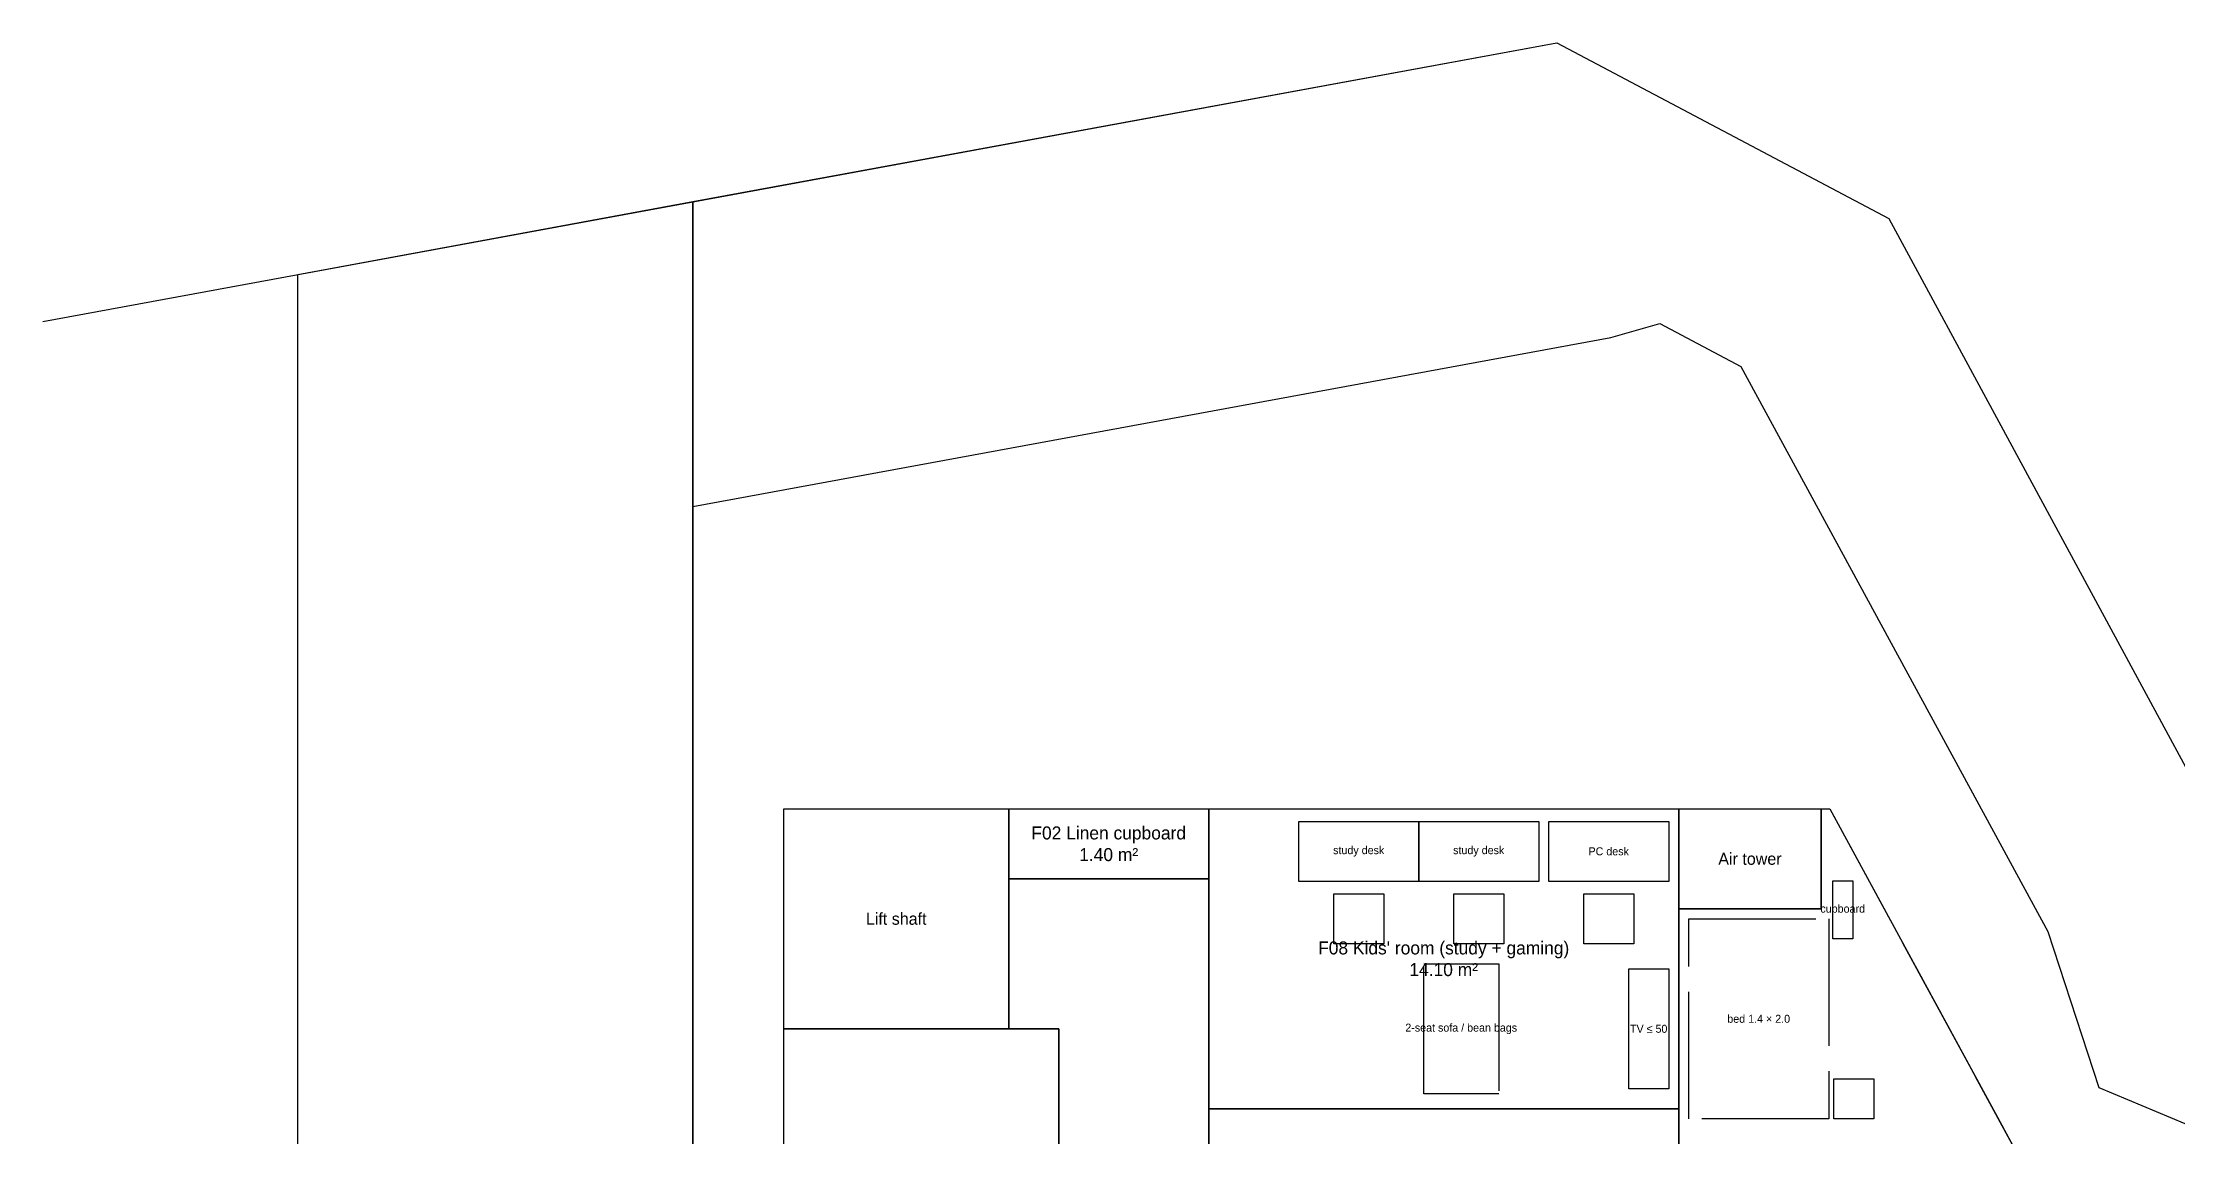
# Model space of a CAD drawing. Header units: metres. Extents: x -6.5 to 30.1, y -47.5 to 1.6.
# Drawn here: x -6.5 to 14.85, y -9.35 to 1.59 of the extents above; entities that cross this region are included whole.
import ezdxf

# ---------------------------------------------------------------- set-up
doc = ezdxf.new("R2010")
doc.units = ezdxf.units.M
doc.linetypes.add('DASHED', pattern=[1.524, 1.27, -0.254])
for name, color, linetype in [('BUILDING-OUTLINE', 1, 'CONTINUOUS'), ('DOORS', 1, 'CONTINUOUS'), ('FURNITURE', 8, 'DASHED'), ('GF-OUTLINE', 8, 'DASHED'), ('OPENINGS', 6, 'CONTINUOUS'), ('ROOM-LABELS', 7, 'CONTINUOUS'), ('ROOMS-CIRC', 9, 'CONTINUOUS'), ('ROOMS-CORE', 252, 'CONTINUOUS'), ('ROOMS-FAMILY', 40, 'CONTINUOUS'), ('ROOMS-SERVICE', 140, 'CONTINUOUS'), ('SITE-DRIVEWAY', 5, 'CONTINUOUS'), ('SITE-ENVELOPE', 3, 'CONTINUOUS'), ('SITE-LAND', 8, 'CONTINUOUS'), ('SITE-LANE', 7, 'CONTINUOUS'), ('WINDOWS', 4, 'CONTINUOUS')]:
    doc.layers.add(name, color=color, linetype=linetype)

msp = doc.modelspace()

# ---------------------------------------------------------------- linework, layer by layer
at = {"layer": 'BUILDING-OUTLINE'}
msp.add_lwpolyline([(0.91, -6.0734), (11.371, -6.0734), (14.221, -11.3184), (14.221, -30.0734), (0.91, -30.0734)], close=True, dxfattribs=at)
at = {"layer": 'DOORS'}
msp.add_line((5.16, -7.9734), (5.16, -8.9734), dxfattribs=at)
at = {"layer": 'FURNITURE'}
for points in [[(6.06, -6.1984), (7.26, -6.1984), (7.26, -6.7984), (6.06, -6.7984)], [(7.26, -6.1984), (8.46, -6.1984), (8.46, -6.7984), (7.26, -6.7984)], [(8.56, -6.1984), (9.76, -6.1984), (9.76, -6.7984), (8.56, -6.7984)], [(11.4, -6.7934), (11.6, -6.7934), (11.6, -7.3734), (11.4, -7.3734)], [(6.41, -6.9234), (6.91, -6.9234), (6.91, -7.4234), (6.41, -7.4234)], [(7.61, -6.9234), (8.11, -6.9234), (8.11, -7.4234), (7.61, -7.4234)], [(8.91, -6.9234), (9.41, -6.9234), (9.41, -7.4234), (8.91, -7.4234)], [(9.96, -7.1734), (11.36, -7.1734), (11.36, -9.1734), (9.96, -9.1734)], [(7.31, -7.6234), (8.06, -7.6234), (8.06, -8.9234), (7.31, -8.9234)], [(9.36, -7.6734), (9.76, -7.6734), (9.76, -8.8734), (9.36, -8.8734)], [(11.41, -8.7734), (11.81, -8.7734), (11.81, -9.1734), (11.41, -9.1734)]]:
    msp.add_lwpolyline(points, close=True, dxfattribs=at)
at = {"layer": 'GF-OUTLINE'}
msp.add_lwpolyline([(0.91, -6.0734), (11.371, -6.0734), (14.221, -11.3184), (14.221, -30.0734), (0.91, -30.0734)], close=True, dxfattribs=at)
at = {"layer": 'OPENINGS'}
for p, q in [((3.36, -6.7734), (4.96, -6.7734)), ((3.16, -6.9734), (3.16, -7.9734)), ((5.16, -9.1734), (5.16, -10.5734))]:
    msp.add_line(p, q, dxfattribs=at)
at = {"layer": 'ROOMS-CIRC'}
msp.add_lwpolyline([(3.16, -6.7734), (5.16, -6.7734), (5.16, -9.0734), (5.16, -12.5734), (6.71, -12.5734), (6.71, -25.3234), (5.16, -25.3234), (5.16, -15.2734), (3.66, -15.2734), (3.66, -13.9734), (3.66, -8.2734), (3.16, -8.2734)], close=True, dxfattribs=at)
at = {"layer": 'ROOMS-CORE'}
for points in [[(0.91, -6.0734), (3.16, -6.0734), (3.16, -8.2734), (0.91, -8.2734)], [(9.86, -6.0734), (11.285, -6.0734), (11.285, -7.0734), (9.86, -7.0734)], [(0.91, -8.2734), (3.66, -8.2734), (3.66, -13.9734), (0.91, -13.9734)]]:
    msp.add_lwpolyline(points, close=True, dxfattribs=at)
at = {"layer": 'ROOMS-FAMILY'}
for points in [[(5.16, -6.0734), (9.86, -6.0734), (9.86, -9.0734), (5.16, -9.0734)], [(9.86, -7.0734), (11.285, -7.0734), (11.285, -6.0734), (11.371, -6.0734), (14.221, -11.3184), (14.221, -12.5734), (11.06, -12.5734), (11.06, -11.3734), (9.86, -11.3734)], [(5.16, -9.0734), (9.86, -9.0734), (9.86, -12.5734), (5.16, -12.5734)]]:
    msp.add_lwpolyline(points, close=True, dxfattribs=at)
at = {"layer": 'ROOMS-SERVICE'}
msp.add_lwpolyline([(3.16, -6.0734), (5.16, -6.0734), (5.16, -6.7734), (3.16, -6.7734)], close=True, dxfattribs=at)
at = {"layer": 'SITE-DRIVEWAY'}
msp.add_lwpolyline([(-3.95, -0.73), (0, 0), (0, -38.86), (-3.95, -39.59)], close=True, dxfattribs=at)
at = {"layer": 'SITE-ENVELOPE'}
msp.add_lwpolyline([(0, -38.86), (0, -3.05), (9.18, -1.36), (9.67, -1.22), (10.48, -1.65), (13.55, -7.3), (14.06, -8.86), (15.35, -9.4), (18.4, -14.8), (21.13, -21.04), (24.77, -34.3)], close=True, dxfattribs=at)
at = {"layer": 'SITE-LAND'}
msp.add_lwpolyline([(0, 0), (8.64, 1.59), (11.96, -0.17), (15.39, -6.51), (15.68, -7.37), (16.75, -7.83), (20.19, -13.91), (23.02, -20.37), (26.74, -33.94), (0, -38.86)], close=True, dxfattribs=at)
at = {"layer": 'SITE-LANE'}
for points in [[(-6.5, -1.2), (8.64, 1.59)], [(8.64, 1.59), (11.96, -0.17), (15.39, -6.51), (15.68, -7.37), (16.75, -7.83), (20.19, -13.91), (23.02, -20.37), (27.07, -35.15)]]:
    msp.add_lwpolyline(points, dxfattribs=at)
at = {"layer": 'WINDOWS'}
for p, q in [((6.21, -6.0734), (9.61, -6.0734)), ((12.24, -7.6734), (13.11, -9.2734))]:
    msp.add_line(p, q, dxfattribs=at)

# ---------------------------------------------------------------- texts
at = {"layer": 'FURNITURE', "char_height": 0.08, "attachment_point": 5}
for s, insert in [('study desk', (6.66, -6.4984)), ('study desk', (7.86, -6.4984)), ('PC desk', (9.16, -6.4984)), ('cupboard', (11.5, -7.0834)), ('2-seat sofa / bean bags', (7.685, -8.2734)), ('TV ≤ 50 ', (9.56, -8.2734)), ('bed 1.4 × 2.0', (10.66, -8.1734))]:
    msp.add_mtext(s, dxfattribs=dict(at, insert=insert))
at = {"layer": 'ROOM-LABELS', "attachment_point": 5}
for s, insert, char_height in [('F02 Linen cupboard\\P1.40 m²', (4.16, -6.4234), 0.13), ('Air tower', (10.5725, -6.5734), 0.12), ('Lift shaft', (2.035, -7.1734), 0.12), ("F08 Kids' room (study + gaming)\\P14.10 m²", (7.51, -7.5734), 0.13)]:
    msp.add_mtext(s, dxfattribs=dict(at, insert=insert, char_height=char_height))

doc.saveas('drawing.dxf')
